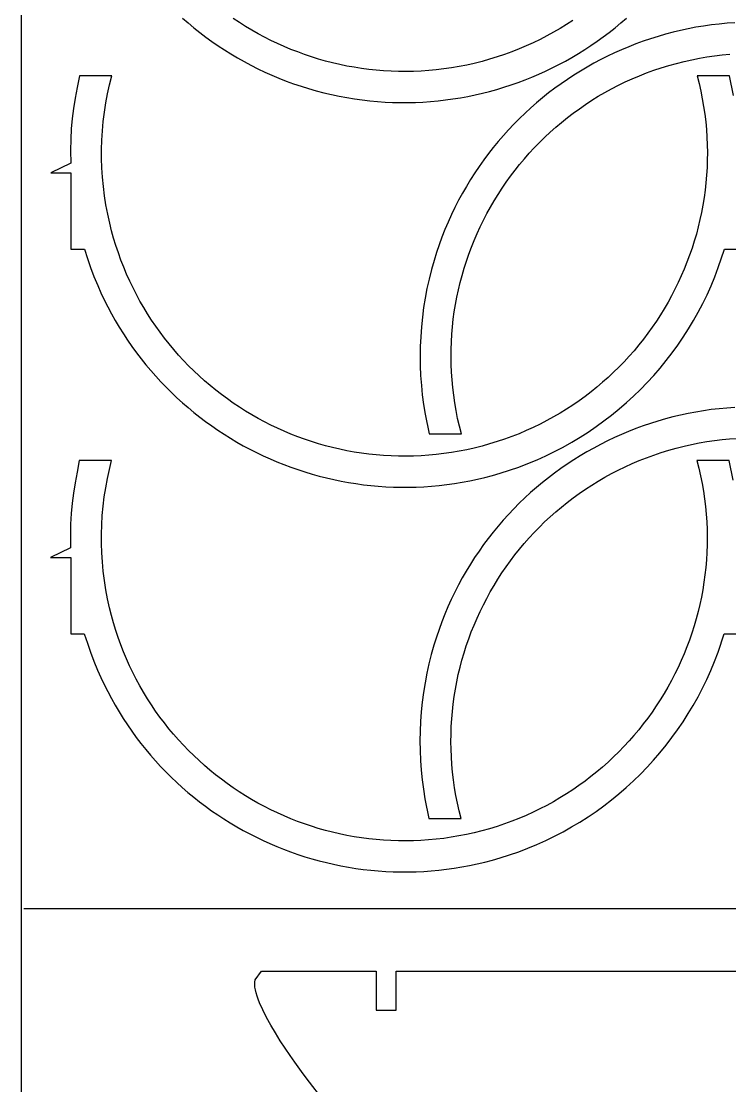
# Model space of a CAD drawing. Extents: x 443 to 1024, y 36 to 674.
# Drawn here: x 443.5 to 534.7, y 452.8 to 589.8 of the extents above; entities that cross this region are included whole.
import ezdxf

# ---------------------------------------------------------------- set-up
doc = ezdxf.new("R2010")
doc.units = 0
doc.layers.get('0').update_dxf_attribs({"linetype": 'CONTINUOUS'})

msp = doc.modelspace()

# ---------------------------------------------------------------- linework, layer by layer
at = {"color": 0}
for p, q in [((443.451437, 673.716315), (443.451437, 36.86042)), ((443.768031, 475.592408), (1023.768031, 475.592408))]:
    msp.add_line(p, q, dxfattribs=at)
at = {"color": 4}
for p, q in [((464.187031, 590.260533), (464.915804, 589.624391)), ((464.915804, 589.624391), (465.659814, 589.003956)), ((471.527229, 589.691405), (470.748286, 590.211002)), ((472.318225, 589.190542), (471.527229, 589.691405)), ((513.647188, 589.426792), (512.81828, 588.915001)), ((514.46085, 589.957888), (513.647188, 589.426792)), ((519.885619, 589.004632), (520.628343, 589.620113)), ((520.628343, 589.620113), (521.357921, 590.252865)), ((533.302411, 589.487994), (532.297275, 589.369589)), ((534.312257, 589.582724), (533.302411, 589.487994)), ((535.326441, 589.653564), (534.312257, 589.582724)), ((465.659814, 589.003956), (466.41886, 588.399556)), ((466.41886, 588.399556), (467.192739, 587.811518)), ((473.120902, 588.708642), (472.318225, 589.190542)), ((473.934888, 588.245933), (473.120902, 588.708642)), ((474.759811, 587.802644), (473.934888, 588.245933)), ((511.974365, 588.422911), (511.115679, 587.950917)), ((512.81828, 588.915001), (511.974365, 588.422911)), ((518.362121, 587.82613), (519.130096, 588.406584)), ((519.130096, 588.406584), (519.885619, 589.004632)), ((526.386283, 588.174052), (525.424572, 587.895956)), ((527.355318, 588.429982), (526.386283, 588.174052)), ((528.331302, 588.663529), (527.355318, 588.429982)), ((529.313863, 588.874479), (528.331302, 588.663529)), ((530.302628, 589.062616), (529.313863, 588.874479)), ((531.297223, 589.227724), (530.302628, 589.062616)), ((532.297275, 589.369589), (531.297223, 589.227724)), ((467.192739, 587.811518), (467.98125, 587.240169)), ((467.98125, 587.240169), (468.784193, 586.685835)), ((468.784193, 586.685835), (469.601364, 586.148845)), ((475.5953, 587.379004), (474.759811, 587.802644)), ((476.440982, 586.975242), (475.5953, 587.379004)), ((477.296486, 586.591587), (476.440982, 586.975242)), ((509.354948, 587.068807), (508.453379, 586.659483)), ((510.242461, 587.499418), (509.354948, 587.068807)), ((511.115679, 587.950917), (510.242461, 587.499418)), ((515.986965, 586.191956), (516.790208, 586.718654)), ((516.790208, 586.718654), (517.582043, 587.263433)), ((517.582043, 587.263433), (518.362121, 587.82613)), ((522.587112, 586.930824), (521.658427, 586.566216)), ((523.524614, 587.274126), (522.587112, 586.930824)), ((524.470558, 587.595909), (523.524614, 587.274126)), ((525.424572, 587.895956), (524.470558, 587.595909)), ((469.601364, 586.148845), (470.432564, 585.629525)), ((470.432564, 585.629525), (471.27759, 585.128202)), ((478.16144, 586.228267), (477.296486, 586.591587)), ((479.035471, 585.885511), (478.16144, 586.228267)), ((479.918209, 585.563548), (479.035471, 585.885511)), ((480.809281, 585.262607), (479.918209, 585.563548)), ((505.666708, 585.563188), (504.711289, 585.24297)), ((506.609021, 585.906277), (505.666708, 585.563188)), ((507.537991, 586.271841), (506.609021, 585.906277)), ((508.453379, 586.659483), (507.537991, 586.271841)), ((514.347642, 585.193451), (515.17266, 585.683501)), ((515.17266, 585.683501), (515.986965, 586.191956)), ((518.929003, 585.346721), (518.039316, 584.89905)), ((519.828999, 585.773949), (518.929003, 585.346721)), ((520.738932, 586.18052), (519.828999, 585.773949)), ((521.658427, 586.566216), (520.738932, 586.18052)), ((531.727729, 585.248888), (532.706509, 585.390832)), ((532.706509, 585.390832), (533.684021, 585.507406)), ((533.684021, 585.507406), (534.659891, 585.59884)), ((471.27759, 585.128202), (472.136241, 584.645204)), ((472.136241, 584.645204), (473.008315, 584.180858)), ((473.008315, 584.180858), (473.893612, 583.735491)), ((481.708315, 584.982917), (480.809281, 585.262607)), ((482.61494, 584.724706), (481.708315, 584.982917)), ((483.528783, 584.488203), (482.61494, 584.724706)), ((484.449473, 584.273637), (483.528783, 584.488203)), ((485.376638, 584.081237), (484.449473, 584.273637)), ((486.309906, 583.911231), (485.376638, 584.081237)), ((499.80824, 584.010712), (498.828574, 583.843169)), ((500.788431, 584.204081), (499.80824, 584.010712)), ((501.768775, 584.423505), (500.788431, 584.204081)), ((502.762085, 584.672732), (501.768775, 584.423505)), ((503.743002, 584.94602), (502.762085, 584.672732)), ((504.711289, 585.24297), (503.743002, 584.94602)), ((511.811784, 583.835351), (512.666857, 584.269214)), ((512.666857, 584.269214), (513.512259, 584.721968)), ((513.512259, 584.721968), (514.347642, 585.193451)), ((516.292363, 583.943242), (515.435844, 583.435535)), ((517.160312, 584.431152), (516.292363, 583.943242)), ((518.039316, 584.89905), (517.160312, 584.431152)), ((525.845002, 583.849081), (526.81328, 584.146033)), ((526.81328, 584.146033), (527.794188, 584.419322)), ((527.794188, 584.419322), (528.787488, 584.668554)), ((528.787488, 584.668554), (529.767846, 584.887978)), ((529.767846, 584.887978), (530.74805, 585.081346)), ((530.74805, 585.081346), (531.727729, 585.248888)), ((450.935843, 582.83024), (450.641602, 581.328716)), ((455.098543, 582.83024), (450.935843, 582.83024)), ((454.80688, 581.66823), (455.098543, 582.83024)), ((473.893612, 583.735491), (474.791928, 583.309429)), ((474.791928, 583.309429), (475.703064, 582.903001)), ((475.703064, 582.903001), (476.626817, 582.516532)), ((487.248906, 583.763849), (486.309906, 583.911231)), ((488.193264, 583.639319), (487.248906, 583.763849)), ((489.142611, 583.53787), (488.193264, 583.639319)), ((490.096572, 583.459731), (489.142611, 583.53787)), ((491.054778, 583.40513), (490.096572, 583.459731)), ((492.016855, 583.374297), (491.054778, 583.40513)), ((492.982433, 583.36746), (492.016855, 583.374297)), ((493.951138, 583.384848), (492.982433, 583.36746)), ((494.9226, 583.426689), (493.951138, 583.384848)), ((495.896447, 583.493214), (494.9226, 583.426689)), ((496.872306, 583.584649), (495.896447, 583.493214)), ((497.849806, 583.701225), (496.872306, 583.584649)), ((498.828574, 583.843169), (497.849806, 583.701225)), ((508.301736, 582.292056), (509.192016, 582.648732)), ((509.192016, 582.648732), (510.074016, 583.024948)), ((510.074016, 583.024948), (510.947388, 583.420542)), ((510.947388, 583.420542), (511.811784, 583.835351)), ((514.591127, 582.908248), (513.758586, 582.361596)), ((515.435844, 583.435535), (514.591127, 582.908248)), ((522.102946, 582.432575), (523.018326, 582.820214)), ((523.018326, 582.820214), (523.947287, 583.185775)), ((523.947287, 583.185775), (524.889592, 583.528863)), ((524.889592, 583.528863), (525.845002, 583.849081)), ((534.614143, 582.83024), (530.451443, 582.83024)), ((530.451443, 582.83024), (530.703203, 581.839105)), ((535.120443, 580.30124), (534.614143, 582.83024)), ((450.641602, 581.328716), (450.388402, 579.936962)), ((454.551844, 580.497245), (454.80688, 581.66823)), ((476.626817, 582.516532), (477.562986, 582.150352)), ((477.562986, 582.150352), (478.51137, 581.804785)), ((478.51137, 581.804785), (479.471767, 581.480161)), ((479.471767, 581.480161), (480.443975, 581.176805)), ((504.664762, 581.063988), (505.584689, 581.340885)), ((505.584689, 581.340885), (506.497725, 581.63797)), ((506.497725, 581.63797), (507.403523, 581.955081)), ((507.403523, 581.955081), (508.301736, 582.292056)), ((512.131523, 581.211057), (511.337749, 580.607601)), ((512.938593, 581.795793), (512.131523, 581.211057)), ((513.758586, 582.361596), (512.938593, 581.795793)), ((519.44067, 581.141157), (520.31388, 581.59265)), ((520.31388, 581.59265), (521.201385, 582.023255)), ((521.201385, 582.023255), (522.102946, 582.432575)), ((530.703203, 581.839105), (530.92783, 580.847464)), ((450.388402, 579.936962), (450.177666, 578.613715)), ((454.33344, 579.31849), (454.551844, 580.497245)), ((480.443975, 581.176805), (481.423192, 580.89632)), ((481.423192, 580.89632), (482.404209, 580.640075)), ((482.404209, 580.640075), (483.386677, 580.407909)), ((483.386677, 580.407909), (484.370249, 580.199659)), ((484.370249, 580.199659), (485.354578, 580.015163)), ((485.354578, 580.015163), (486.339316, 579.854259)), ((486.339316, 579.854259), (487.324115, 579.716785)), ((498.061552, 579.70459), (499.019977, 579.835632)), ((499.019977, 579.835632), (499.973945, 579.987997)), ((499.973945, 579.987997), (500.923108, 580.161522)), ((500.923108, 580.161522), (501.867119, 580.356046)), ((501.867119, 580.356046), (502.80563, 580.571406)), ((502.80563, 580.571406), (503.738294, 580.807441)), ((503.738294, 580.807441), (504.664762, 581.063988)), ((510.557643, 579.985642), (509.791579, 579.345396)), ((511.337749, 580.607601), (510.557643, 579.985642)), ((516.909183, 579.665306), (517.738083, 580.177089)), ((517.738083, 580.177089), (518.581992, 580.669171)), ((518.581992, 580.669171), (519.44067, 581.141157)), ((530.92783, 580.847464), (531.125561, 579.855714)), ((531.125561, 579.855714), (531.296634, 578.864251)), ((450.177666, 578.613715), (450.010818, 577.317715)), ((454.151669, 578.133173), (454.33344, 579.31849)), ((487.324115, 579.716785), (488.308628, 579.602579)), ((488.308628, 579.602579), (489.292507, 579.511478)), ((489.292507, 579.511478), (490.275405, 579.443322)), ((490.275405, 579.443322), (491.256974, 579.397947)), ((491.256974, 579.397947), (492.236867, 579.375191)), ((492.236867, 579.375191), (493.214735, 579.374893)), ((493.214735, 579.374893), (494.190232, 579.39689)), ((494.190232, 579.39689), (495.16301, 579.441021)), ((495.16301, 579.441021), (496.13272, 579.507122)), ((496.13272, 579.507122), (497.099017, 579.595032)), ((497.099017, 579.595032), (498.061552, 579.70459)), ((509.03993, 578.687076), (508.303069, 578.0109)), ((509.791579, 579.345396), (509.03993, 578.687076)), ((514.514904, 578.01572), (515.297355, 578.584225)), ((515.297355, 578.584225), (516.095527, 579.13422)), ((516.095527, 579.13422), (516.909183, 579.665306)), ((531.296634, 578.864251), (531.441287, 577.87347)), ((450.010818, 577.317715), (449.889278, 576.007699)), ((454.006537, 576.942501), (454.151669, 578.133173)), ((507.58137, 577.317083), (506.875207, 576.605839)), ((508.303069, 578.0109), (507.58137, 577.317083)), ((512.998115, 576.824758), (513.748411, 577.429098)), ((513.748411, 577.429098), (514.514904, 578.01572)), ((531.441287, 577.87347), (531.559758, 576.883768)), ((449.889278, 576.007699), (449.814471, 574.642405)), ((453.826201, 574.549921), (453.898046, 575.747681)), ((453.898046, 575.747681), (454.006537, 576.942501)), ((506.184951, 575.877385), (505.510977, 575.131936)), ((506.875207, 576.605839), (506.184951, 575.877385)), ((511.547063, 575.564505), (512.264253, 576.203095)), ((512.264253, 576.203095), (512.998115, 576.824758)), ((531.559758, 576.883768), (531.652284, 575.895542)), ((531.652284, 575.895542), (531.719103, 574.909187)), ((449.814471, 574.642405), (449.787818, 573.180573)), ((453.791005, 573.350427), (453.826201, 574.549921)), ((504.853658, 574.369708), (504.213366, 573.590915)), ((505.510977, 575.131936), (504.853658, 574.369708)), ((510.16365, 574.238129), (510.846783, 574.909384)), ((510.846783, 574.909384), (511.547063, 575.564505)), ((531.719103, 574.909187), (531.760453, 573.9251)), ((449.787818, 573.180573), (449.810743, 571.58094)), ((453.792462, 572.150408), (453.791005, 573.350427)), ((504.213366, 573.590915), (503.590476, 572.795774)), ((508.849778, 572.848801), (509.497902, 573.551136)), ((509.497902, 573.551136), (510.16365, 574.238129)), ((531.760453, 573.9251), (531.776572, 572.943677)), ((453.830575, 570.951069), (453.792462, 572.150408)), ((502.985361, 571.984499), (502.398393, 571.157308)), ((503.590476, 572.795774), (502.985361, 571.984499)), ((507.607348, 571.39969), (508.219514, 572.13152)), ((508.219514, 572.13152), (508.849778, 572.848801)), ((531.767697, 571.965314), (531.734066, 570.990407)), ((531.776572, 572.943677), (531.767697, 571.965314)), ((449.810743, 571.58094), (447.246743, 570.33104)), ((447.246743, 570.33104), (449.846543, 570.33104)), ((449.846543, 570.33104), (449.846543, 560.50024)), ((453.905348, 569.753618), (453.830575, 570.951069)), ((501.829946, 570.314413), (501.280393, 569.456033)), ((502.398393, 571.157308), (501.829946, 570.314413)), ((506.438264, 569.893965), (507.013519, 570.653706)), ((507.013519, 570.653706), (507.607348, 571.39969)), ((531.734066, 570.990407), (531.675917, 570.019352)), ((454.016785, 568.559263), (453.905348, 569.753618)), ((501.280393, 569.456033), (500.750108, 568.582381)), ((505.344427, 568.334797), (505.88182, 569.120863)), ((505.88182, 569.120863), (506.438264, 569.893965)), ((531.593488, 569.052546), (531.487016, 568.090385)), ((531.675917, 570.019352), (531.593488, 569.052546)), ((454.164889, 567.369211), (454.016785, 568.559263)), ((500.239464, 567.693673), (499.748834, 566.790126)), ((500.750108, 568.582381), (500.239464, 567.693673)), ((504.327738, 566.725354), (504.82632, 567.536162)), ((504.82632, 567.536162), (505.344427, 568.334797)), ((531.487016, 568.090385), (531.356739, 567.133265)), ((454.349664, 566.184668), (454.164889, 567.369211)), ((454.571114, 565.006842), (454.349664, 566.184668)), ((499.748834, 566.790126), (499.278591, 565.871953)), ((503.848919, 565.90277), (504.327738, 566.725354)), ((531.202896, 566.181582), (531.025723, 565.235732)), ((531.356739, 567.133265), (531.202896, 566.181582)), ((454.829243, 563.83694), (454.571114, 565.006842)), ((498.829109, 564.939371), (498.40076, 563.992596)), ((499.278591, 565.871953), (498.829109, 564.939371)), ((502.951521, 564.223859), (503.390101, 565.068806)), ((503.390101, 565.068806), (503.848919, 565.90277)), ((531.025723, 565.235732), (530.825458, 564.296112)), ((455.073691, 562.86171), (454.829243, 563.83694)), ((498.40076, 563.992596), (497.993919, 563.031842)), ((502.533417, 563.368324), (502.951521, 564.223859)), ((530.825458, 564.296112), (530.60234, 563.363118)), ((455.341348, 561.89835), (455.073691, 562.86171)), ((497.608957, 562.057326), (497.24625, 561.069262)), ((497.993919, 563.031842), (497.608957, 562.057326)), ((501.759589, 561.627076), (502.136027, 562.502597)), ((502.136027, 562.502597), (502.533417, 563.368324)), ((530.356605, 562.437146), (530.088493, 561.518592)), ((530.60234, 563.363118), (530.356605, 562.437146)), ((455.631841, 560.94709), (455.341348, 561.89835)), ((455.944799, 560.008157), (455.631841, 560.94709)), ((497.24625, 561.069262), (496.906169, 560.067866)), ((501.070518, 559.848232), (501.40434, 560.742155)), ((501.40434, 560.742155), (501.759589, 561.627076)), ((530.088493, 561.518592), (529.79824, 560.607852)), ((449.846543, 560.50024), (451.582443, 560.50024)), ((451.582443, 560.50024), (451.980821, 559.300813)), ((451.980821, 559.300813), (452.380943, 558.137377)), ((456.279849, 559.081782), (455.944799, 560.008157)), ((496.906169, 560.067866), (496.589088, 559.053354)), ((500.75836, 558.945702), (501.070518, 559.848232)), ((529.486084, 559.705323), (529.152263, 558.811401)), ((529.79824, 560.607852), (529.486084, 559.705323)), ((533.182343, 558.12774), (533.967543, 560.50024)), ((533.967543, 560.50024), (541.575643, 560.50024)), ((452.380943, 558.137377), (452.808664, 556.980973)), ((456.636621, 558.168192), (456.279849, 559.081782)), ((457.014741, 557.267617), (456.636621, 558.168192)), ((496.589088, 559.053354), (496.250796, 557.857472)), ((500.199992, 557.116407), (500.468106, 558.034961)), ((500.468106, 558.034961), (500.75836, 558.945702)), ((528.797014, 557.926482), (528.420577, 557.050962)), ((529.152263, 558.811401), (528.797014, 557.926482)), ((532.731852, 556.943705), (533.182343, 558.12774)), ((452.808664, 556.980973), (453.289843, 555.80264)), ((457.413839, 556.380284), (457.014741, 557.267617)), ((495.947514, 556.649071), (495.679346, 555.429643)), ((496.250796, 557.857472), (495.947514, 556.649071)), ((499.954256, 556.190434), (500.199992, 557.116407)), ((528.420577, 557.050962), (528.023187, 556.185237)), ((532.247608, 555.77682), (532.731852, 556.943705)), ((453.289843, 555.80264), (453.703483, 554.872795)), ((457.833542, 555.506424), (457.413839, 556.380284)), ((458.273479, 554.646265), (457.833542, 555.506424)), ((495.679346, 555.429643), (495.446398, 554.200679)), ((499.530869, 554.31782), (499.731135, 555.25744)), ((499.731135, 555.25744), (499.954256, 556.190434)), ((527.605084, 555.329703), (527.166504, 554.484758)), ((528.023187, 556.185237), (527.605084, 555.329703)), ((531.730231, 554.627668), (532.247608, 555.77682)), ((453.703483, 554.872795), (454.136873, 553.957123)), ((454.136873, 553.957123), (454.589665, 553.055787)), ((458.733277, 553.800035), (458.273479, 554.646265)), ((459.212565, 552.967963), (458.733277, 553.800035)), ((495.446398, 554.200679), (495.248773, 552.963671)), ((499.353694, 553.371971), (499.530869, 554.31782)), ((527.166504, 554.484758), (526.707686, 553.650796)), ((531.180342, 553.496834), (531.730231, 554.627668)), ((454.589665, 553.055787), (455.061512, 552.168948)), ((459.710971, 552.150278), (459.212565, 552.967963)), ((495.248773, 552.963671), (495.086577, 551.720112)), ((499.069569, 551.463169), (499.199848, 552.420288)), ((499.199848, 552.420288), (499.353694, 553.371971)), ((526.228868, 552.828215), (525.730286, 552.01741)), ((526.707686, 553.650796), (526.228868, 552.828215)), ((530.598562, 552.384899), (531.180342, 553.496834)), ((455.061512, 552.168948), (455.552066, 551.29677)), ((455.552066, 551.29677), (456.06098, 550.439414)), ((460.228123, 551.34721), (459.710971, 552.150278)), ((460.76365, 550.558986), (460.228123, 551.34721)), ((495.086577, 551.720112), (494.959914, 550.471492)), ((498.963094, 550.501009), (499.069569, 551.463169)), ((525.212179, 551.218777), (524.674785, 550.432713)), ((525.730286, 552.01741), (525.212179, 551.218777)), ((529.341817, 550.220064), (529.985514, 551.292448)), ((529.985514, 551.292448), (530.598562, 552.384899)), ((456.06098, 550.439414), (456.587907, 549.597044)), ((461.317179, 549.785835), (460.76365, 550.558986)), ((461.888338, 549.027987), (461.317179, 549.785835)), ((494.959914, 550.471492), (494.868888, 549.219304)), ((498.880662, 549.534204), (498.963094, 550.501009)), ((524.674785, 550.432713), (524.118341, 549.659614)), ((528.668093, 549.16833), (529.341817, 550.220064)), ((456.587907, 549.597044), (457.132499, 548.769823)), ((457.132499, 548.769823), (457.694409, 547.957912)), ((462.476756, 548.285669), (461.888338, 549.027987)), ((494.868888, 549.219304), (494.813605, 547.965039)), ((498.788877, 547.588245), (498.82251, 548.563151)), ((498.82251, 548.563151), (498.880662, 549.534204)), ((523.543085, 548.899876), (522.949255, 548.153895)), ((524.118341, 549.659614), (523.543085, 548.899876)), ((527.964963, 548.13783), (528.668093, 549.16833)), ((457.694409, 547.957912), (458.27329, 547.161474)), ((458.27329, 547.161474), (458.868794, 546.380672)), ((463.08206, 547.559112), (462.476756, 548.285669)), ((463.70388, 546.848543), (463.08206, 547.559112)), ((494.813605, 547.965039), (494.794168, 546.71019)), ((498.779999, 546.609884), (498.788877, 547.588245)), ((522.337088, 547.422068), (521.706823, 546.70479)), ((522.949255, 548.153895), (522.337088, 547.422068)), ((526.47297, 546.142863), (527.233048, 547.129146)), ((527.233048, 547.129146), (527.964963, 548.13783)), ((458.868794, 546.380672), (459.480573, 545.615669)), ((459.480573, 545.615669), (460.108282, 544.866626)), ((464.341843, 546.154191), (463.70388, 546.848543)), ((464.995577, 545.476286), (464.341843, 546.154191)), ((494.794168, 546.71019), (494.810683, 545.456248)), ((498.796114, 545.628463), (498.779999, 546.609884)), ((498.837461, 544.644378), (498.796114, 545.628463)), ((521.058698, 546.002459), (520.392948, 545.315469)), ((521.706823, 546.70479), (521.058698, 546.002459)), ((525.68535, 545.179563), (526.47297, 546.142863)), ((460.108282, 544.866626), (460.751572, 544.133708)), ((465.664711, 544.815055), (464.995577, 545.476286)), ((466.348872, 544.170729), (465.664711, 544.815055)), ((494.810683, 545.456248), (494.863254, 544.204704)), ((494.863254, 544.204704), (494.951985, 542.957051)), ((498.904276, 543.658026), (498.837461, 544.644378)), ((519.709814, 544.644218), (519.009532, 543.989101)), ((520.392948, 545.315469), (519.709814, 544.644218)), ((524.029966, 543.324247), (524.870808, 544.23983)), ((524.870808, 544.23983), (525.68535, 545.179563)), ((460.751572, 544.133708), (461.410095, 543.417075)), ((461.410095, 543.417075), (462.083505, 542.716891)), ((467.047688, 543.543534), (466.348872, 544.170729)), ((467.760789, 542.933701), (467.047688, 543.543534)), ((468.487802, 542.341458), (467.760789, 542.933701)), ((494.951985, 542.957051), (495.076982, 541.714781)), ((498.996798, 542.669802), (498.904276, 543.658026)), ((518.29234, 543.350515), (517.558476, 542.728856)), ((519.009532, 543.989101), (518.29234, 543.350515)), ((523.163446, 542.433397), (524.029966, 543.324247)), ((462.083505, 542.716891), (462.771454, 542.033319)), ((462.771454, 542.033319), (463.473595, 541.36652)), ((469.228355, 541.767034), (468.487802, 542.341458)), ((469.982076, 541.210658), (469.228355, 541.767034)), ((495.076982, 541.714781), (495.238348, 540.479384)), ((499.115265, 541.680104), (498.996798, 542.669802)), ((499.259914, 540.689327), (499.115265, 541.680104)), ((516.041683, 541.537902), (515.25923, 540.969401)), ((516.808178, 542.124519), (516.041683, 541.537902)), ((517.558476, 542.728856), (516.808178, 542.124519)), ((521.355853, 540.728232), (522.271868, 541.567865)), ((522.271868, 541.567865), (523.163446, 542.433397)), ((463.473595, 541.36652), (464.189581, 540.716659)), ((464.189581, 540.716659), (464.919063, 540.083896)), ((464.919063, 540.083896), (465.661696, 539.468395)), ((470.748593, 540.672558), (469.982076, 541.210658)), ((471.527535, 540.152963), (470.748593, 540.672558)), ((472.31853, 539.652102), (471.527535, 540.152963)), ((495.238348, 540.479384), (495.436188, 539.252354)), ((499.430983, 539.697867), (499.259914, 540.689327)), ((514.461055, 540.419411), (513.647397, 539.888328)), ((515.25923, 540.969401), (514.461055, 540.419411)), ((520.416023, 539.915084), (521.355853, 540.728232)), ((535.309202, 540.110257), (534.295016, 540.039417)), ((465.661696, 539.468395), (466.41713, 538.870318)), ((466.41713, 538.870318), (467.18502, 538.289828)), ((473.121206, 539.170204), (472.31853, 539.652102)), ((473.935191, 538.707498), (473.121206, 539.170204)), ((474.760113, 538.264211), (473.935191, 538.707498)), ((495.436188, 539.252354), (495.942388, 536.723354)), ((499.62871, 538.706121), (499.430983, 539.697867)), ((511.974582, 538.884472), (511.115901, 538.412491)), ((512.818493, 539.37655), (511.974582, 538.884472)), ((513.647397, 539.888328), (512.818493, 539.37655)), ((518.467401, 538.37057), (519.452998, 539.129002)), ((519.452998, 539.129002), (520.416023, 539.915084)), ((527.338056, 538.886675), (526.369019, 538.630745)), ((528.314043, 539.120222), (527.338056, 538.886675)), ((529.296607, 539.331172), (528.314043, 539.120222)), ((530.285374, 539.519309), (529.296607, 539.331172)), ((531.279972, 539.684417), (530.285374, 539.519309)), ((532.280027, 539.826282), (531.279972, 539.684417)), ((533.285166, 539.944687), (532.280027, 539.826282)), ((534.295016, 540.039417), (533.285166, 539.944687)), ((467.18502, 538.289828), (467.965018, 537.727087)), ((467.965018, 537.727087), (468.756775, 537.182259)), ((475.5956, 537.840574), (474.760113, 538.264211)), ((476.441281, 537.436815), (475.5956, 537.840574)), ((477.296783, 537.053163), (476.441281, 537.436815)), ((499.853333, 537.714484), (499.62871, 538.706121)), ((500.105088, 536.723354), (499.853333, 537.714484)), ((509.355179, 537.530401), (508.453614, 537.121086)), ((510.242687, 537.961002), (509.355179, 537.530401)), ((511.115901, 538.412491), (510.242687, 537.961002)), ((516.430972, 536.93899), (517.459852, 537.640372)), ((517.459852, 537.640372), (518.467401, 538.37057)), ((522.569838, 537.387517), (521.64115, 537.022909)), ((523.507342, 537.730819), (522.569838, 537.387517)), ((524.453289, 538.052602), (523.507342, 537.730819)), ((525.407305, 538.352649), (524.453289, 538.052602)), ((526.369019, 538.630745), (525.407305, 538.352649)), ((468.756775, 537.182259), (469.559946, 536.655505)), ((469.559946, 536.655505), (470.374183, 536.146988)), ((470.374183, 536.146988), (471.199138, 535.656871)), ((478.161735, 536.689846), (477.296783, 537.053163)), ((479.035765, 536.347093), (478.161735, 536.689846)), ((479.918501, 536.025133), (479.035765, 536.347093)), ((480.809571, 535.724195), (479.918501, 536.025133)), ((495.942388, 536.723354), (500.105088, 536.723354)), ((505.666957, 536.024812), (504.711542, 535.704599)), ((506.609265, 536.367896), (505.666957, 536.024812)), ((507.53823, 536.733452), (506.609265, 536.367896)), ((508.453614, 537.121086), (507.53823, 536.733452)), ((514.311705, 535.625012), (515.381383, 536.267009)), ((515.381383, 536.267009), (516.430972, 536.93899)), ((519.811718, 536.230642), (518.911719, 535.803414)), ((520.721653, 536.637213), (519.811718, 536.230642)), ((521.64115, 537.022909), (520.721653, 536.637213)), ((533.666808, 535.964021), (534.642674, 536.055459)), ((534.642674, 536.055459), (535.616527, 536.121985)), ((471.199138, 535.656871), (472.034463, 535.185316)), ((472.034463, 535.185316), (472.879813, 534.732487)), ((472.879813, 534.732487), (473.734838, 534.298544)), ((481.708604, 535.444508), (480.809571, 535.724195)), ((482.615227, 535.1863), (481.708604, 535.444508)), ((483.529069, 534.9498), (482.615227, 535.1863)), ((484.449758, 534.735238), (483.529069, 534.9498)), ((485.376921, 534.542841), (484.449758, 534.735238)), ((500.788698, 534.665715), (499.808508, 534.472346)), ((501.769043, 534.88514), (500.788698, 534.665715)), ((502.762347, 535.134367), (501.769043, 534.88514)), ((503.74326, 535.407652), (502.762347, 535.134367)), ((504.711542, 535.704599), (503.74326, 535.407652)), ((512.114569, 534.4333), (513.22256, 535.013581)), ((513.22256, 535.013581), (514.311705, 535.625012)), ((517.143023, 534.887845), (516.275072, 534.399934)), ((518.02203, 535.355743), (517.143023, 534.887845)), ((518.911719, 535.803414), (518.02203, 535.355743)), ((525.827785, 534.305687), (526.796071, 534.602635)), ((526.796071, 534.602635), (527.776988, 534.87592)), ((527.776988, 534.87592), (528.770297, 535.125147)), ((528.770297, 535.125147), (529.75065, 535.344576)), ((529.75065, 535.344576), (530.73085, 535.537948)), ((530.73085, 535.537948), (531.710524, 535.705494)), ((531.710524, 535.705494), (532.689301, 535.847442)), ((532.689301, 535.847442), (533.666808, 535.964021)), ((450.91852, 533.286933), (450.624279, 531.785409)), ((455.08122, 533.286933), (450.91852, 533.286933)), ((454.789557, 532.124923), (455.08122, 533.286933)), ((473.734838, 534.298544), (474.599193, 533.883652)), ((474.599193, 533.883652), (475.472529, 533.487973)), ((475.472529, 533.487973), (476.354499, 533.111669)), ((486.310188, 534.372838), (485.376921, 534.542841)), ((487.249186, 534.225459), (486.310188, 534.372838)), ((488.193543, 534.100932), (487.249186, 534.225459)), ((489.142888, 533.999486), (488.193543, 534.100932)), ((490.096848, 533.921349), (489.142888, 533.999486)), ((491.055053, 533.866751), (490.096848, 533.921349)), ((492.017129, 533.83592), (491.055053, 533.866751)), ((492.982705, 533.829085), (492.017129, 533.83592)), ((493.95141, 533.846475), (492.982705, 533.829085)), ((494.922871, 533.888318), (493.95141, 533.846475)), ((495.896717, 533.954844), (494.922871, 533.888318)), ((496.872575, 534.046281), (495.896717, 533.954844)), ((497.850074, 534.162858), (496.872575, 534.046281)), ((498.828842, 534.304803), (497.850074, 534.162858)), ((499.808508, 534.472346), (498.828842, 534.304803)), ((508.683732, 532.885194), (509.844534, 533.368524)), ((509.844534, 533.368524), (510.988353, 533.884754)), ((510.988353, 533.884754), (512.114569, 534.4333)), ((514.573831, 533.364941), (513.741288, 532.818288)), ((515.41855, 533.892228), (514.573831, 533.364941)), ((516.275072, 534.399934), (515.41855, 533.892228)), ((522.085699, 532.889197), (523.001086, 533.276832)), ((523.001086, 533.276832), (523.930055, 533.642389)), ((523.930055, 533.642389), (524.872367, 533.985473)), ((524.872367, 533.985473), (525.827785, 534.305687)), ((534.59682, 533.286933), (530.43412, 533.286933)), ((530.43412, 533.286933), (530.685875, 532.295798)), ((535.10312, 530.757933), (534.59682, 533.286933)), ((454.534522, 530.953938), (454.789557, 532.124923)), ((476.354499, 533.111669), (477.244756, 532.754902)), ((477.244756, 532.754902), (478.142952, 532.417836)), ((478.142952, 532.417836), (479.048741, 532.100633)), ((479.048741, 532.100633), (479.961774, 531.803456)), ((505.105643, 531.63844), (506.313665, 532.019569)), ((506.313665, 532.019569), (507.506569, 532.435348)), ((507.506569, 532.435348), (508.683732, 532.885194)), ((512.921293, 532.252486), (512.11422, 531.66775)), ((513.741288, 532.818288), (512.921293, 532.252486)), ((519.423405, 531.59779), (520.296621, 532.04928)), ((520.296621, 532.04928), (521.184132, 532.479881)), ((521.184132, 532.479881), (522.085699, 532.889197)), ((530.685875, 532.295798), (530.910498, 531.304157)), ((450.624279, 531.785409), (450.371079, 530.393654)), ((454.316117, 529.775182), (454.534522, 530.953938)), ((479.961774, 531.803456), (480.881705, 531.526467)), ((480.881705, 531.526467), (481.808186, 531.269828)), ((481.808186, 531.269828), (482.74087, 531.033703)), ((482.74087, 531.033703), (483.679409, 530.818254)), ((483.679409, 530.818254), (484.623456, 530.623643)), ((484.623456, 530.623643), (485.572664, 530.450033)), ((500.193864, 530.476572), (501.178403, 530.66109)), ((501.178403, 530.66109), (502.162198, 530.869374)), ((502.162198, 530.869374), (503.144901, 531.101585)), ((503.144901, 531.101585), (504.126165, 531.357886)), ((504.126165, 531.357886), (505.105643, 531.63844)), ((511.320443, 531.064294), (510.540335, 530.442335)), ((512.11422, 531.66775), (511.320443, 531.064294)), ((516.891903, 530.121948), (517.720809, 530.633728)), ((517.720809, 530.633728), (518.564722, 531.125807)), ((518.564722, 531.125807), (519.423405, 531.59779)), ((530.910498, 531.304157), (531.108225, 530.312407)), ((450.371079, 530.393654), (450.160344, 529.070408)), ((454.134346, 528.589865), (454.316117, 529.775182)), ((485.572664, 530.450033), (486.526685, 530.297587)), ((486.526685, 530.297587), (487.485172, 530.166467)), ((487.485172, 530.166467), (488.447778, 530.056836)), ((488.447778, 530.056836), (489.414155, 529.968857)), ((489.414155, 529.968857), (490.383956, 529.902691)), ((490.383956, 529.902691), (491.356834, 529.858502)), ((491.356834, 529.858502), (492.33244, 529.836452)), ((492.33244, 529.836452), (493.310429, 529.836704)), ((493.310429, 529.836704), (494.290452, 529.85942)), ((494.290452, 529.85942), (495.272162, 529.904763)), ((495.272162, 529.904763), (496.255212, 529.972896)), ((496.255212, 529.972896), (497.239255, 530.06398)), ((497.239255, 530.06398), (498.223943, 530.178179)), ((498.223943, 530.178179), (499.208928, 530.315656)), ((499.208928, 530.315656), (500.193864, 530.476572)), ((509.022617, 529.143769), (508.285754, 528.467593)), ((509.774268, 529.802089), (509.022617, 529.143769)), ((510.540335, 530.442335), (509.774268, 529.802089)), ((515.280068, 529.040873), (516.078244, 529.590865)), ((516.078244, 529.590865), (516.891903, 530.121948)), ((531.108225, 530.312407), (531.279295, 529.320943)), ((531.279295, 529.320943), (531.423944, 528.330163)), ((449.993495, 527.774408), (449.871955, 526.464392)), ((450.160344, 529.070408), (449.993495, 527.774408)), ((453.989214, 527.399193), (454.134346, 528.589865)), ((507.564052, 527.773776), (506.857886, 527.062532)), ((508.285754, 528.467593), (507.564052, 527.773776)), ((512.980818, 527.281414), (513.731117, 527.885752)), ((513.731117, 527.885752), (514.497613, 528.47237)), ((514.497613, 528.47237), (515.280068, 529.040873)), ((531.423944, 528.330163), (531.542412, 527.340461)), ((449.871955, 526.464392), (449.797148, 525.099098)), ((453.880723, 526.204374), (453.989214, 527.399193)), ((506.857886, 527.062532), (506.167628, 526.334078)), ((511.52976, 526.021165), (512.246953, 526.659753)), ((512.246953, 526.659753), (512.980818, 527.281414)), ((531.542412, 527.340461), (531.634935, 526.352235)), ((449.797148, 525.099098), (449.770495, 523.637266)), ((453.773682, 523.80712), (453.808878, 525.006614)), ((453.808878, 525.006614), (453.880723, 526.204374)), ((505.493651, 525.588629), (504.836329, 524.8264)), ((506.167628, 526.334078), (505.493651, 525.588629)), ((510.146343, 524.694794), (510.829478, 525.366047)), ((510.829478, 525.366047), (511.52976, 526.021165)), ((531.634935, 526.352235), (531.701752, 525.36588)), ((531.701752, 525.36588), (531.743099, 524.381793)), ((449.770495, 523.637266), (449.79342, 522.037633)), ((453.775139, 522.6071), (453.773682, 523.80712)), ((504.196035, 524.047608), (503.573141, 523.252467)), ((504.836329, 524.8264), (504.196035, 524.047608)), ((508.832467, 523.30547), (509.480593, 524.007803)), ((509.480593, 524.007803), (510.146343, 524.694794)), ((531.743099, 524.381793), (531.759216, 523.40037)), ((453.813252, 521.407762), (453.775139, 522.6071)), ((502.968023, 522.441192), (502.381052, 521.614)), ((503.573141, 523.252467), (502.968023, 522.441192)), ((507.590035, 521.856362), (508.202202, 522.588191)), ((508.202202, 522.588191), (508.832467, 523.30547)), ((531.750339, 522.422007), (531.716706, 521.4471)), ((531.759216, 523.40037), (531.750339, 522.422007)), ((449.79342, 522.037633), (447.22942, 520.787733)), ((453.888025, 520.210311), (453.813252, 521.407762)), ((502.381052, 521.614), (501.812602, 520.771106)), ((506.420949, 520.35064), (506.996205, 521.11038)), ((506.996205, 521.11038), (507.590035, 521.856362)), ((531.716706, 521.4471), (531.658556, 520.476045)), ((447.22942, 520.787733), (449.82922, 520.787733)), ((449.82922, 520.787733), (449.82922, 510.956933)), ((453.999462, 519.015956), (453.888025, 520.210311)), ((501.263046, 519.912726), (500.732758, 519.039074)), ((501.812602, 520.771106), (501.263046, 519.912726)), ((505.327111, 518.791475), (505.864505, 519.57754)), ((505.864505, 519.57754), (506.420949, 520.35064)), ((531.658556, 520.476045), (531.576125, 519.509239)), ((454.147566, 517.825903), (453.999462, 519.015956)), ((500.22211, 518.150366), (499.731476, 517.246819)), ((500.732758, 519.039074), (500.22211, 518.150366)), ((504.809004, 517.992841), (505.327111, 518.791475)), ((531.469652, 518.547078), (531.339374, 517.589958)), ((531.576125, 519.509239), (531.469652, 518.547078)), ((454.332341, 516.641361), (454.147566, 517.825903)), ((499.731476, 517.246819), (499.261229, 516.328646)), ((503.831603, 516.359452), (504.310422, 517.182034)), ((504.310422, 517.182034), (504.809004, 517.992841)), ((531.339374, 517.589958), (531.18553, 516.638275)), ((454.553791, 515.463535), (454.332341, 516.641361)), ((454.81192, 514.293633), (454.553791, 515.463535)), ((499.261229, 516.328646), (498.811743, 515.396064)), ((502.934206, 514.680543), (503.372785, 515.525489)), ((503.372785, 515.525489), (503.831603, 516.359452)), ((531.008356, 515.692425), (530.808091, 514.752805)), ((531.18553, 516.638275), (531.008356, 515.692425)), ((455.056368, 513.318403), (454.81192, 514.293633)), ((498.383391, 514.449289), (497.976545, 513.488535)), ((498.811743, 515.396064), (498.383391, 514.449289)), ((502.516102, 513.825008), (502.934206, 514.680543)), ((530.808091, 514.752805), (530.584973, 513.819811)), ((455.324025, 512.355043), (455.056368, 513.318403)), ((497.976545, 513.488535), (497.59158, 512.514019)), ((501.742275, 512.083762), (502.118713, 512.959283)), ((502.118713, 512.959283), (502.516102, 513.825008)), ((530.339238, 512.893839), (530.071125, 511.975285)), ((530.584973, 513.819811), (530.339238, 512.893839)), ((455.614518, 511.403783), (455.324025, 512.355043)), ((455.927476, 510.46485), (455.614518, 511.403783)), ((497.228868, 511.525955), (496.888782, 510.524559)), ((497.59158, 512.514019), (497.228868, 511.525955)), ((501.387026, 511.198842), (501.742275, 512.083762)), ((530.071125, 511.975285), (529.780872, 511.064545)), ((449.82922, 510.956933), (451.56512, 510.956933)), ((451.56512, 510.956933), (451.963498, 509.757506)), ((456.262527, 509.538475), (455.927476, 510.46485)), ((496.888782, 510.524559), (496.571697, 509.510047)), ((500.741049, 509.40239), (501.053205, 510.304919)), ((501.053205, 510.304919), (501.387026, 511.198842)), ((529.468717, 510.162016), (529.134896, 509.268094)), ((529.780872, 511.064545), (529.468717, 510.162016)), ((533.16502, 508.584433), (533.95022, 510.956933)), ((533.95022, 510.956933), (541.55842, 510.956933)), ((451.963498, 509.757506), (452.36362, 508.59407)), ((452.36362, 508.59407), (452.791342, 507.437665)), ((456.619298, 508.624885), (456.262527, 509.538475)), ((456.997419, 507.72431), (456.619298, 508.624885)), ((496.571697, 509.510047), (496.233406, 508.314165)), ((500.450795, 508.49165), (500.741049, 509.40239)), ((529.134896, 509.268094), (528.779649, 508.383175)), ((532.714529, 507.400398), (533.16502, 508.584433)), ((452.791342, 507.437665), (453.27252, 506.259333)), ((457.396516, 506.836977), (456.997419, 507.72431)), ((496.233406, 508.314165), (495.930127, 507.105764)), ((499.936947, 506.647124), (500.182682, 507.573096)), ((500.182682, 507.573096), (500.450795, 508.49165)), ((528.403212, 507.507654), (528.005823, 506.64193)), ((528.779649, 508.383175), (528.403212, 507.507654)), ((532.230285, 506.233513), (532.714529, 507.400398)), ((453.27252, 506.259333), (453.68616, 505.329488)), ((457.81622, 505.963117), (457.396516, 506.836977)), ((458.256156, 505.102958), (457.81622, 505.963117)), ((495.661964, 505.886336), (495.429022, 504.657372)), ((495.930127, 507.105764), (495.661964, 505.886336)), ((499.713828, 505.71413), (499.936947, 506.647124)), ((528.005823, 506.64193), (527.58772, 505.786396)), ((531.712908, 505.084361), (532.230285, 506.233513)), ((453.68616, 505.329488), (454.11955, 504.413816)), ((458.715954, 504.256728), (458.256156, 505.102958)), ((495.429022, 504.657372), (495.231405, 503.420364)), ((499.336389, 503.828662), (499.513563, 504.774511)), ((499.513563, 504.774511), (499.713828, 505.71413)), ((527.149142, 504.941451), (526.690325, 504.107489)), ((527.58772, 505.786396), (527.149142, 504.941451)), ((531.163019, 503.953527), (531.712908, 505.084361)), ((454.11955, 504.413816), (454.572342, 503.51248)), ((454.572342, 503.51248), (455.044189, 502.625641)), ((459.195243, 503.424656), (458.715954, 504.256728)), ((459.693649, 502.606971), (459.195243, 503.424656)), ((495.231405, 503.420364), (495.069217, 502.176805)), ((499.182544, 502.87698), (499.336389, 503.828662)), ((526.211507, 503.284908), (525.712927, 502.474102)), ((526.690325, 504.107489), (526.211507, 503.284908)), ((530.58124, 502.841592), (531.163019, 503.953527)), ((455.044189, 502.625641), (455.534743, 501.753463)), ((455.534743, 501.753463), (456.043657, 500.896107)), ((460.210801, 501.803903), (459.693649, 502.606971)), ((460.746327, 501.015679), (460.210801, 501.803903)), ((495.069217, 502.176805), (494.942563, 500.928185)), ((498.945793, 500.957701), (499.052266, 501.919861)), ((499.052266, 501.919861), (499.182544, 502.87698)), ((525.712927, 502.474102), (525.194821, 501.67547)), ((529.324494, 500.676757), (529.968191, 501.749141)), ((529.968191, 501.749141), (530.58124, 502.841592)), ((456.043657, 500.896107), (456.570584, 500.053737)), ((461.299856, 500.242528), (460.746327, 501.015679)), ((494.942563, 500.928185), (494.851547, 499.675997)), ((498.863362, 499.990896), (498.945793, 500.957701)), ((524.657428, 500.889406), (524.100986, 500.116307)), ((525.194821, 501.67547), (524.657428, 500.889406)), ((528.65077, 499.625023), (529.324494, 500.676757)), ((456.570584, 500.053737), (457.115176, 499.226516)), ((457.115176, 499.226516), (457.677086, 498.414605)), ((461.871015, 499.48468), (461.299856, 500.242528)), ((462.459433, 498.742362), (461.871015, 499.48468)), ((494.851547, 499.675997), (494.796273, 498.421732)), ((498.771579, 498.044938), (498.805211, 499.019843)), ((498.805211, 499.019843), (498.863362, 499.990896)), ((523.525731, 499.356569), (522.931903, 498.610588)), ((524.100986, 500.116307), (523.525731, 499.356569)), ((527.94764, 498.594523), (528.65077, 499.625023)), ((457.677086, 498.414605), (458.255967, 497.618167)), ((458.255967, 497.618167), (458.851471, 496.837365)), ((463.064738, 498.015805), (462.459433, 498.742362)), ((463.686557, 497.305236), (463.064738, 498.015805)), ((494.796273, 498.421732), (494.776845, 497.166883)), ((498.762702, 497.066576), (498.771579, 498.044938)), ((522.319738, 497.878761), (521.689474, 497.161483)), ((522.931903, 498.610588), (522.319738, 497.878761)), ((526.455647, 496.599556), (527.215725, 497.585839)), ((527.215725, 497.585839), (527.94764, 498.594523)), ((458.851471, 496.837365), (459.463251, 496.072362)), ((464.32452, 496.610884), (463.686557, 497.305236)), ((464.978254, 495.932979), (464.32452, 496.610884)), ((494.776845, 497.166883), (494.793369, 495.91294)), ((498.778818, 496.085155), (498.762702, 497.066576)), ((521.04135, 496.459152), (520.375602, 495.772162)), ((521.689474, 497.161483), (521.04135, 496.459152)), ((525.668027, 495.636256), (526.455647, 496.599556)), ((459.463251, 496.072362), (460.090959, 495.323319)), ((460.090959, 495.323319), (460.734249, 494.5904)), ((465.647388, 495.271748), (464.978254, 495.932979)), ((466.331549, 494.627421), (465.647388, 495.271748)), ((494.793369, 495.91294), (494.845947, 494.661397)), ((498.820165, 495.101071), (498.778818, 496.085155)), ((498.886982, 494.114718), (498.820165, 495.101071)), ((519.69247, 495.100911), (518.992189, 494.445794)), ((520.375602, 495.772162), (519.69247, 495.100911)), ((524.853485, 494.696523), (525.668027, 495.636256)), ((460.734249, 494.5904), (461.392772, 493.873768)), ((461.392772, 493.873768), (462.066182, 493.173584)), ((467.030366, 494.000227), (466.331549, 494.627421)), ((467.743466, 493.390394), (467.030366, 494.000227)), ((494.845947, 494.661397), (494.934685, 493.413744)), ((498.979505, 493.126495), (498.886982, 494.114718)), ((518.274999, 493.807208), (517.541136, 493.185549)), ((518.992189, 494.445794), (518.274999, 493.807208)), ((523.146123, 492.89009), (524.012643, 493.78094)), ((524.012643, 493.78094), (524.853485, 494.696523)), ((462.066182, 493.173584), (462.754131, 492.490012)), ((462.754131, 492.490012), (463.456272, 491.823213)), ((468.470479, 492.798151), (467.743466, 493.390394)), ((469.211032, 492.223727), (468.470479, 492.798151)), ((469.964753, 491.667351), (469.211032, 492.223727)), ((494.934685, 493.413744), (495.059686, 492.171473)), ((495.059686, 492.171473), (495.221055, 490.936077)), ((499.097972, 492.136797), (498.979505, 493.126495)), ((499.242622, 491.14602), (499.097972, 492.136797)), ((516.79084, 492.581212), (516.024346, 491.994595)), ((517.541136, 493.185549), (516.79084, 492.581212)), ((522.254545, 492.024558), (523.146123, 492.89009)), ((463.456272, 491.823213), (464.172258, 491.173351)), ((464.172258, 491.173351), (464.90174, 490.540589)), ((470.73127, 491.129251), (469.964753, 491.667351)), ((471.510212, 490.609656), (470.73127, 491.129251)), ((495.221055, 490.936077), (495.418897, 489.709047)), ((499.413692, 490.15456), (499.242622, 491.14602)), ((514.443721, 490.876103), (513.630064, 490.345021)), ((515.241894, 491.426093), (514.443721, 490.876103)), ((516.024346, 491.994595), (515.241894, 491.426093)), ((520.3987, 490.371776), (521.33853, 491.184925)), ((521.33853, 491.184925), (522.254545, 492.024558)), ((464.90174, 490.540589), (465.644373, 489.925087)), ((465.644373, 489.925087), (466.399807, 489.327011)), ((472.301207, 490.108795), (471.510212, 490.609656)), ((473.103883, 489.626897), (472.301207, 490.108795)), ((473.917868, 489.164191), (473.103883, 489.626897)), ((495.418897, 489.709047), (495.925097, 487.180047)), ((499.611419, 489.162814), (499.413692, 490.15456)), ((512.801162, 489.833243), (511.957252, 489.341165)), ((513.630064, 490.345021), (512.801162, 489.833243)), ((518.450078, 488.827263), (519.435676, 489.585694)), ((519.435676, 489.585694), (520.3987, 490.371776)), ((466.399807, 489.327011), (467.167697, 488.746521)), ((467.167697, 488.746521), (467.947695, 488.18378)), ((467.947695, 488.18378), (468.739453, 487.638952)), ((474.74279, 488.720904), (473.917868, 489.164191)), ((475.578277, 488.297267), (474.74279, 488.720904)), ((476.423958, 487.893508), (475.578277, 488.297267)), ((499.836041, 488.171177), (499.611419, 489.162814)), ((500.087797, 487.180047), (499.836041, 488.171177)), ((510.225359, 488.417695), (509.337852, 487.987094)), ((511.098572, 488.869184), (510.225359, 488.417695)), ((511.957252, 489.341165), (511.098572, 488.869184)), ((516.413649, 487.395683), (517.442529, 488.097064)), ((517.442529, 488.097064), (518.450078, 488.827263)), ((468.739453, 487.638952), (469.542623, 487.112198)), ((469.542623, 487.112198), (470.35686, 486.603681)), ((477.27946, 487.509856), (476.423958, 487.893508)), ((478.144412, 487.146539), (477.27946, 487.509856)), ((479.018442, 486.803786), (478.144412, 487.146539)), ((479.901178, 486.481826), (479.018442, 486.803786)), ((495.925097, 487.180047), (500.087797, 487.180047)), ((506.591941, 486.824588), (505.649633, 486.481505)), ((507.520905, 487.190145), (506.591941, 486.824588)), ((508.436288, 487.577779), (507.520905, 487.190145)), ((509.337852, 487.987094), (508.436288, 487.577779)), ((514.294382, 486.081704), (515.36406, 486.723702)), ((515.36406, 486.723702), (516.413649, 487.395683)), ((470.35686, 486.603681), (471.181815, 486.113564)), ((471.181815, 486.113564), (472.01714, 485.642009)), ((472.01714, 485.642009), (472.86249, 485.189179)), ((480.792249, 486.180888), (479.901178, 486.481826)), ((481.691281, 485.901201), (480.792249, 486.180888)), ((482.597904, 485.642993), (481.691281, 485.901201)), ((483.511746, 485.406493), (482.597904, 485.642993)), ((484.432435, 485.191931), (483.511746, 485.406493)), ((501.75172, 485.341833), (500.771376, 485.122408)), ((502.745025, 485.591059), (501.75172, 485.341833)), ((503.725937, 485.864345), (502.745025, 485.591059)), ((504.694219, 486.161292), (503.725937, 485.864345)), ((505.649633, 486.481505), (504.694219, 486.161292)), ((512.097246, 484.889993), (513.205237, 485.470274)), ((513.205237, 485.470274), (514.294382, 486.081704)), ((472.86249, 485.189179), (473.717515, 484.755237)), ((473.717515, 484.755237), (474.58187, 484.340345)), ((474.58187, 484.340345), (475.455206, 483.944666)), ((475.455206, 483.944666), (476.337176, 483.568361)), ((485.359598, 484.999534), (484.432435, 485.191931)), ((486.292865, 484.829531), (485.359598, 484.999534)), ((487.231863, 484.682152), (486.292865, 484.829531)), ((488.17622, 484.557625), (487.231863, 484.682152)), ((489.125565, 484.456178), (488.17622, 484.557625)), ((490.079525, 484.378042), (489.125565, 484.456178)), ((491.03773, 484.323444), (490.079525, 484.378042)), ((491.999806, 484.292613), (491.03773, 484.323444)), ((492.965382, 484.285778), (491.999806, 484.292613)), ((493.934087, 484.303168), (492.965382, 484.285778)), ((494.905548, 484.345011), (493.934087, 484.303168)), ((495.879394, 484.411537), (494.905548, 484.345011)), ((496.855252, 484.502974), (495.879394, 484.411537)), ((497.832751, 484.61955), (496.855252, 484.502974)), ((498.81152, 484.761496), (497.832751, 484.61955)), ((499.791185, 484.929039), (498.81152, 484.761496)), ((500.771376, 485.122408), (499.791185, 484.929039)), ((509.827211, 483.825217), (510.971031, 484.341447)), ((510.971031, 484.341447), (512.097246, 484.889993)), ((476.337176, 483.568361), (477.227433, 483.211595)), ((477.227433, 483.211595), (478.12563, 482.874529)), ((478.12563, 482.874529), (479.031418, 482.557326)), ((479.031418, 482.557326), (479.944452, 482.260149)), ((506.296342, 482.476262), (507.489246, 482.892041)), ((507.489246, 482.892041), (508.666409, 483.341887)), ((508.666409, 483.341887), (509.827211, 483.825217)), ((479.944452, 482.260149), (480.864383, 481.98316)), ((480.864383, 481.98316), (481.790864, 481.726521)), ((481.790864, 481.726521), (482.723547, 481.490396)), ((482.723547, 481.490396), (483.662086, 481.274947)), ((483.662086, 481.274947), (484.606133, 481.080336)), ((501.16108, 481.117783), (502.144875, 481.326067)), ((502.144875, 481.326067), (503.127578, 481.558278)), ((503.127578, 481.558278), (504.108842, 481.814579)), ((504.108842, 481.814579), (505.08832, 482.095133)), ((505.08832, 482.095133), (506.296342, 482.476262)), ((484.606133, 481.080336), (485.555341, 480.906726)), ((485.555341, 480.906726), (486.509362, 480.75428)), ((486.509362, 480.75428), (487.467849, 480.62316)), ((487.467849, 480.62316), (488.430455, 480.513529)), ((488.430455, 480.513529), (489.396832, 480.42555)), ((489.396832, 480.42555), (490.366633, 480.359384)), ((490.366633, 480.359384), (491.339511, 480.315195)), ((491.339511, 480.315195), (492.315117, 480.293145)), ((492.315117, 480.293145), (493.293106, 480.293397)), ((493.293106, 480.293397), (494.273129, 480.316113)), ((494.273129, 480.316113), (495.25484, 480.361456)), ((495.25484, 480.361456), (496.23789, 480.429589)), ((496.23789, 480.429589), (497.221932, 480.520673)), ((497.221932, 480.520673), (498.20662, 480.634872)), ((498.20662, 480.634872), (499.191605, 480.772349)), ((499.191605, 480.772349), (500.176541, 480.933265)), ((500.176541, 480.933265), (501.16108, 481.117783)), ((473.574027, 466.379976), (474.361827, 467.513976)), ((474.361827, 467.513976), (489.122427, 467.510276)), ((489.122427, 467.510276), (489.121327, 462.512576)), ((491.720227, 462.511776), (491.721327, 467.509576)), ((491.721327, 467.509576), (571.370827, 467.488976)), ((473.511873, 465.796555), (473.524031, 466.103143)), ((473.524031, 466.103143), (473.574027, 466.379976)), ((473.535502, 465.462318), (473.511873, 465.796555)), ((473.592865, 465.102538), (473.535502, 465.462318)), ((473.68191, 464.719322), (473.592865, 465.102538)), ((473.800584, 464.314776), (473.68191, 464.719322)), ((473.946835, 463.891007), (473.800584, 464.314776)), ((474.118612, 463.45012), (473.946835, 463.891007)), ((474.530528, 462.525418), (474.118612, 463.45012)), ((475.019916, 461.557523), (474.530528, 462.525418)), ((489.121327, 462.512576), (491.720227, 462.511776)), ((475.570355, 460.563283), (475.019916, 461.557523)), ((476.165427, 459.559551), (475.570355, 460.563283)), ((476.788713, 458.563175), (476.165427, 459.559551)), ((477.423795, 457.591007), (476.788713, 458.563175)), ((478.054253, 456.659897), (477.423795, 457.591007)), ((478.663668, 455.786695), (478.054253, 456.659897)), ((479.753696, 454.281416), (478.663668, 455.786695)), ((480.562527, 453.209976), (479.753696, 454.281416)), ((482.148247, 451.145697), (480.562527, 453.209976))]:
    msp.add_line(p, q, dxfattribs=at)

doc.saveas('drawing.dxf')
